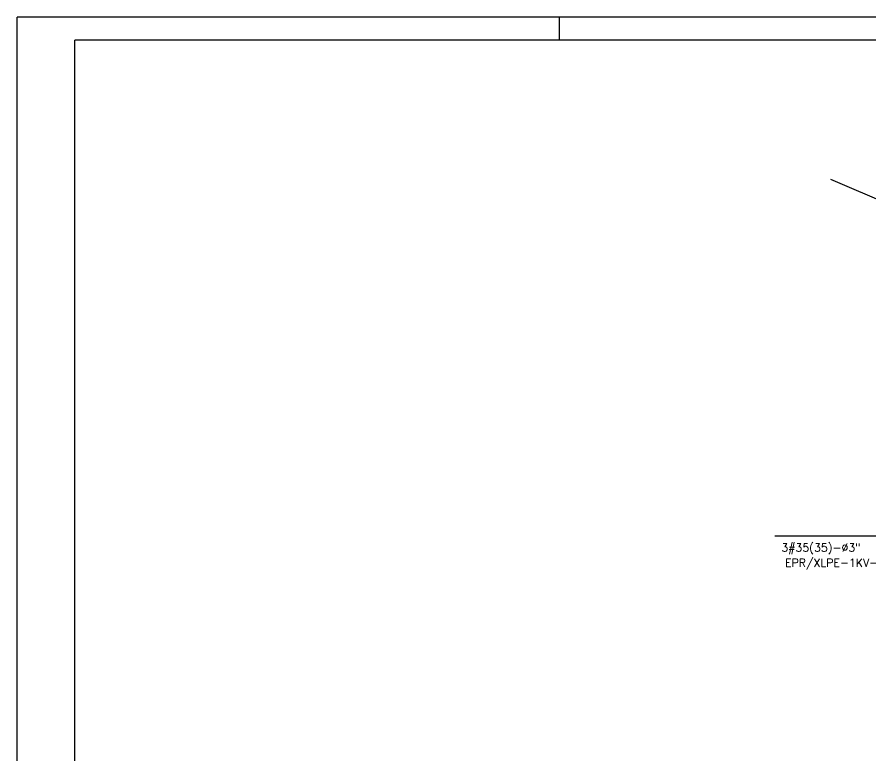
# Model space of a CAD drawing. Header units: inches. Extents: x 645122 to 645329, y 8794230 to 8794268.
# Drawn here: x 645286.01 to 645304.44, y 8794252.5 to 8794268.45 of the extents above; entities that cross this region are included whole.
import ezdxf
from ezdxf.enums import TextEntityAlignment as Align

# ---------------------------------------------------------------- set-up
doc = ezdxf.new("R2010")
doc.units = ezdxf.units.IN
doc.header["$LTSCALE"] = 8
doc.header["$MEASUREMENT"] = 0
for name, color, linetype in [('pena1', 8, 'Continuous'), ('pena9', 6, 'Continuous'), ('TXT', 2, 'Continuous')]:
    doc.layers.add(name, color=color, linetype=linetype)
doc.styles.add('ROMANS', font='romans', dxfattribs={"height": 0.2})

msp = doc.modelspace()

# ---------------------------------------------------------------- linework, layer by layer
msp.add_line((645307.252, 8794263.373), (645303.578, 8794264.947))
at = {"color": 7}
msp.add_line((645305.113, 8794257.245), (645302.371, 8794257.245), dxfattribs=at)
at = {"layer": 'pena1'}
for p, q in [((645286.012, 8794236.547), (645286.012, 8794268.454)), ((645329.225, 8794268.454), (645286.012, 8794268.454)), ((645297.725, 8794267.954), (645297.725, 8794268.454))]:
    msp.add_line(p, q, dxfattribs=at)
at = {"layer": 'pena9'}
for p in [(645287.262, 8794237.047), (645328.725, 8794267.954)]:
    msp.add_line(p, (645287.262, 8794267.954), dxfattribs=at)

# ---------------------------------------------------------------- texts
at = {"layer": 'TXT', "color": 2, "style": 'ROMANS'}
for s, p in [('3#35(35)-%%C3"', (645303.368, 8794256.986)), ('EPR/XLPE-1KV-RÍGIDO', (645303.97, 8794256.672))]:
    msp.add_text(s, height=0.1729, dxfattribs=at).set_placement(p, align=Align.MIDDLE)

doc.saveas('drawing.dxf')
